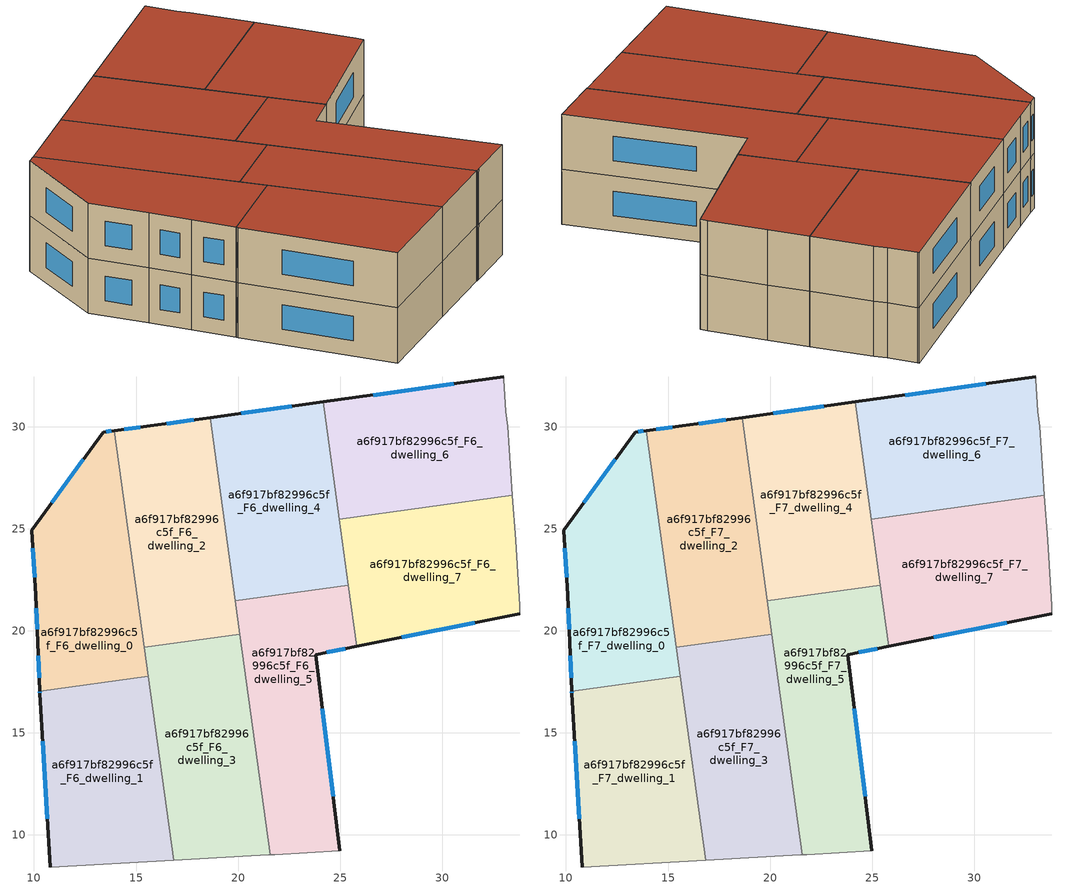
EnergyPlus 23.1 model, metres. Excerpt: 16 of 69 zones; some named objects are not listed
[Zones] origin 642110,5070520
a6f917bf82996c5f_F6_dwelling_0
 floor to a6f917bf82996c5f_F5_dwelling_0 (EU_floor_Construction): 13.94,29.81 15.61,17.78 10.28,17.04 10.19,19.43 10.09,21.74 9.89,24.94 13.39,29.74 z18
 wall outside (EU_wall_Construction): 13.94,29.81 13.39,29.74 9.89,24.94 10.09,21.74 10.19,19.43 10.28,17.04 z18:21
 wall to a6f917bf82996c5f_F6_dwelling_1 (EU_wall_Construction): 10.28,17.04 15.61,17.78 z18:21
 wall to a6f917bf82996c5f_F6_dwelling_2 (EU_wall_Construction): 15.41,19.19 13.94,29.81 z18:21
 wall to a6f917bf82996c5f_F6_dwelling_3 (EU_wall_Construction): 15.61,17.78 15.41,19.19 z18:21
 window (EU_Window_Construction): 13.79,29.79 13.55,29.76 / 10.21,18.77 10.26,17.7 / 10.12,21.1 10.16,20.07 / 9.94,24.05 10.03,22.62 / 12.42,28.41 10.86,26.27 z18.83:20.17
a6f917bf82996c5f_F6_dwelling_1
 floor to a6f917bf82996c5f_F5_dwelling_1 (EU_floor_Construction): 15.61,17.78 16.85,8.76 10.79,8.43 10.29,16.93 10.28,17.04 z18
 wall outside (EU_wall_Construction): 10.28,17.04 10.29,16.93 10.79,8.43 z18:21
 wall adiabatic (EU_wall_Construction): 10.79,8.43 16.85,8.76 z18:21
 wall to a6f917bf82996c5f_F6_dwelling_3 (EU_wall_Construction): 16.85,8.76 15.61,17.78 z18:21
 window (EU_Window_Construction): 10.42,14.58 10.65,10.78 / 10.28,17.01 10.29,16.96 z18.83:20.17
a6f917bf82996c5f_F6_dwelling_2
 floor to a6f917bf82996c5f_F5_dwelling_2 (EU_floor_Construction): 18.63,30.45 20.09,19.83 15.41,19.19 13.94,29.81 15.69,30.04 z18
 wall outside (EU_wall_Construction): 18.63,30.45 15.69,30.04 13.94,29.81 z18:21
 wall to a6f917bf82996c5f_F6_dwelling_3 (EU_wall_Construction): 15.41,19.19 20.09,19.83 z18:21
 wall to a6f917bf82996c5f_F6_dwelling_4 (EU_wall_Construction): 19.87,21.47 18.63,30.45 z18:21
 wall to a6f917bf82996c5f_F6_dwelling_5 (EU_wall_Construction): 20.09,19.84 19.87,21.47 z18:21
 window (EU_Window_Construction): 17.82,30.33 16.51,30.15 / 15.21,29.98 14.43,29.88 z18.83:20.17
a6f917bf82996c5f_F6_dwelling_3
 floor to a6f917bf82996c5f_F5_dwelling_3 (EU_floor_Construction): 20.09,19.83 21.58,9.02 21.49,9.02 16.85,8.76 15.41,19.19 z18
 wall adiabatic (EU_wall_Construction): 16.85,8.76 21.49,9.02 21.58,9.02 z18:21
 wall to a6f917bf82996c5f_F6_dwelling_5 (EU_wall_Construction): 21.58,9.02 20.09,19.83 z18:21
a6f917bf82996c5f_F6_dwelling_4
 floor to a6f917bf82996c5f_F5_dwelling_4 (EU_floor_Construction): 24.17,31.21 25.41,22.24 19.87,21.47 18.63,30.45 z18
 wall outside (EU_wall_Construction): 24.17,31.21 18.63,30.45 z18:21
 wall to a6f917bf82996c5f_F6_dwelling_5 (EU_wall_Construction): 19.87,21.47 25.41,22.24 z18:21
 wall to a6f917bf82996c5f_F6_dwelling_6 (EU_wall_Construction): 24.96,25.48 24.17,31.21 z18:21
 wall to a6f917bf82996c5f_F6_dwelling_7 (EU_wall_Construction): 25.41,22.24 24.96,25.48 z18:21
 window (EU_Window_Construction): 22.63,31 20.16,30.66 z18.83:20.17
a6f917bf82996c5f_F6_dwelling_5
 floor to a6f917bf82996c5f_F5_dwelling_5 (EU_floor_Construction): 25.41,22.24 25.82,19.23 23.8,18.83 24.99,9.22 21.79,9.02 21.58,9.02 19.87,21.47 z18
 wall outside (EU_wall_Construction): 24.99,9.22 23.8,18.83 25.82,19.23 z18:21
 wall adiabatic (EU_wall_Construction): 21.58,9.02 21.79,9.02 24.99,9.22 z18:21
 wall to a6f917bf82996c5f_F6_dwelling_7 (EU_wall_Construction): 25.82,19.23 25.41,22.24 z18:21
 window (EU_Window_Construction): 24.36,18.94 25.26,19.12 / 24.66,11.88 24.13,16.17 z18.83:20.17
a6f917bf82996c5f_F6_dwelling_6
 floor to a6f917bf82996c5f_F5_dwelling_6 (EU_floor_Construction): 33.01,32.44 33.01,32.34 33.11,30.74 33.21,30.04 33.45,26.65 24.96,25.48 24.17,31.21 z18
 wall outside (EU_wall_Construction): 33.01,32.44 24.17,31.21 z18:21
 wall adiabatic (EU_wall_Construction): 33.45,26.65 33.21,30.04 33.11,30.74 33.01,32.34 33.01,32.44 z18:21
 wall to a6f917bf82996c5f_F6_dwelling_7 (EU_wall_Construction): 24.96,25.48 33.45,26.65 z18:21
 window (EU_Window_Construction): 30.56,32.1 26.61,31.55 z18.83:20.17
a6f917bf82996c5f_F6_dwelling_7
 floor to a6f917bf82996c5f_F5_dwelling_7 (EU_floor_Construction): 33.45,26.65 33.61,24.43 33.81,21.23 33.81,20.83 25.82,19.23 24.96,25.48 z18
 wall outside (EU_wall_Construction): 25.82,19.23 33.81,20.83 z18:21
 wall adiabatic (EU_wall_Construction): 33.81,20.83 33.81,21.23 33.61,24.43 33.45,26.65 z18:21
 window (EU_Window_Construction): 28.03,19.68 31.59,20.39 z18.83:20.17
a6f917bf82996c5f_F7_dwelling_0
 floor to a6f917bf82996c5f_F6_dwelling_0 (EU_floor_Construction): 13.94,29.81 15.61,17.78 10.28,17.04 10.19,19.43 10.09,21.74 9.89,24.94 13.39,29.74 z21
 wall outside (EU_wall_Construction): 13.94,29.81 13.39,29.74 9.89,24.94 10.09,21.74 10.19,19.43 10.28,17.04 z21:24
 wall to a6f917bf82996c5f_F7_dwelling_1 (EU_wall_Construction): 10.28,17.04 15.61,17.78 z21:24
 wall to a6f917bf82996c5f_F7_dwelling_2 (EU_wall_Construction): 15.41,19.19 13.94,29.81 z21:24
 wall to a6f917bf82996c5f_F7_dwelling_3 (EU_wall_Construction): 15.61,17.78 15.41,19.19 z21:24
 window (EU_Window_Construction): 13.79,29.79 13.55,29.76 / 10.21,18.77 10.26,17.7 / 10.12,21.1 10.16,20.07 / 9.94,24.05 10.03,22.62 / 12.42,28.41 10.86,26.27 z21.83:23.17
 roof outside (EU_roof_Construction): 15.61,17.78 13.94,29.81 13.39,29.74 9.89,24.94 10.09,21.74 10.19,19.43 10.28,17.04 z24
a6f917bf82996c5f_F7_dwelling_1
 floor to a6f917bf82996c5f_F6_dwelling_1 (EU_floor_Construction): 15.61,17.78 16.85,8.76 10.79,8.43 10.29,16.93 10.28,17.04 z21
 wall outside (EU_wall_Construction): 10.28,17.04 10.29,16.93 10.79,8.43 z21:24
 wall adiabatic (EU_wall_Construction): 10.79,8.43 16.85,8.76 z21:24
 wall to a6f917bf82996c5f_F7_dwelling_3 (EU_wall_Construction): 16.85,8.76 15.61,17.78 z21:24
 window (EU_Window_Construction): 10.42,14.58 10.65,10.78 / 10.28,17.01 10.29,16.96 z21.83:23.17
 roof outside (EU_roof_Construction): 16.85,8.76 15.61,17.78 10.28,17.04 10.29,16.93 10.79,8.43 z24
a6f917bf82996c5f_F7_dwelling_2
 floor to a6f917bf82996c5f_F6_dwelling_2 (EU_floor_Construction): 18.63,30.45 20.09,19.83 15.41,19.19 13.94,29.81 15.69,30.04 z21
 wall outside (EU_wall_Construction): 18.63,30.45 15.69,30.04 13.94,29.81 z21:24
 wall to a6f917bf82996c5f_F7_dwelling_3 (EU_wall_Construction): 15.41,19.19 20.09,19.83 z21:24
 wall to a6f917bf82996c5f_F7_dwelling_4 (EU_wall_Construction): 19.87,21.47 18.63,30.45 z21:24
 wall to a6f917bf82996c5f_F7_dwelling_5 (EU_wall_Construction): 20.09,19.84 19.87,21.47 z21:24
 window (EU_Window_Construction): 17.82,30.33 16.51,30.15 / 15.21,29.98 14.43,29.88 z21.83:23.17
 roof outside (EU_roof_Construction): 20.09,19.83 18.63,30.45 15.69,30.04 13.94,29.81 15.41,19.19 z24
a6f917bf82996c5f_F7_dwelling_3
 floor to a6f917bf82996c5f_F6_dwelling_3 (EU_floor_Construction): 20.09,19.83 21.58,9.02 21.49,9.02 16.85,8.76 15.41,19.19 z21
 wall adiabatic (EU_wall_Construction): 16.85,8.76 21.49,9.02 21.58,9.02 z21:24
 wall to a6f917bf82996c5f_F7_dwelling_5 (EU_wall_Construction): 21.58,9.02 20.09,19.83 z21:24
 roof outside (EU_roof_Construction): 21.58,9.02 20.09,19.83 15.41,19.19 16.85,8.76 21.49,9.02 z24
a6f917bf82996c5f_F7_dwelling_4
 floor to a6f917bf82996c5f_F6_dwelling_4 (EU_floor_Construction): 24.17,31.21 25.41,22.24 19.87,21.47 18.63,30.45 z21
 wall outside (EU_wall_Construction): 24.17,31.21 18.63,30.45 z21:24
 wall to a6f917bf82996c5f_F7_dwelling_5 (EU_wall_Construction): 19.87,21.47 25.41,22.24 z21:24
 wall to a6f917bf82996c5f_F7_dwelling_6 (EU_wall_Construction): 24.96,25.48 24.17,31.21 z21:24
 wall to a6f917bf82996c5f_F7_dwelling_7 (EU_wall_Construction): 25.41,22.24 24.96,25.48 z21:24
 window (EU_Window_Construction): 22.63,31 20.16,30.66 z21.83:23.17
 roof outside (EU_roof_Construction): 25.41,22.24 24.17,31.21 18.63,30.45 19.87,21.47 z24
a6f917bf82996c5f_F7_dwelling_5
 floor to a6f917bf82996c5f_F6_dwelling_5 (EU_floor_Construction): 25.41,22.24 25.82,19.23 23.8,18.83 24.99,9.22 21.79,9.02 21.58,9.02 19.87,21.47 z21
 wall outside (EU_wall_Construction): 24.99,9.22 23.8,18.83 25.82,19.23 z21:24
 wall adiabatic (EU_wall_Construction): 21.58,9.02 21.79,9.02 24.99,9.22 z21:24
 wall to a6f917bf82996c5f_F7_dwelling_7 (EU_wall_Construction): 25.82,19.23 25.41,22.24 z21:24
 window (EU_Window_Construction): 24.36,18.94 25.26,19.12 / 24.66,11.88 24.13,16.17 z21.83:23.17
 roof outside (EU_roof_Construction): 24.99,9.22 23.8,18.83 25.82,19.23 25.41,22.24 19.87,21.47 21.58,9.02 21.79,9.02 z24
a6f917bf82996c5f_F7_dwelling_6
 floor to a6f917bf82996c5f_F6_dwelling_6 (EU_floor_Construction): 33.01,32.44 33.01,32.34 33.11,30.74 33.21,30.04 33.45,26.65 24.96,25.48 24.17,31.21 z21
 wall outside (EU_wall_Construction): 33.01,32.44 24.17,31.21 z21:24
 wall adiabatic (EU_wall_Construction): 33.45,26.65 33.21,30.04 33.11,30.74 33.01,32.34 33.01,32.44 z21:24
 wall to a6f917bf82996c5f_F7_dwelling_7 (EU_wall_Construction): 24.96,25.48 33.45,26.65 z21:24
 window (EU_Window_Construction): 30.56,32.1 26.61,31.55 z21.83:23.17
 roof outside (EU_roof_Construction): 33.45,26.65 33.21,30.04 33.11,30.74 33.01,32.34 33.01,32.44 24.17,31.21 24.96,25.48 z24
a6f917bf82996c5f_F7_dwelling_7
 floor to a6f917bf82996c5f_F6_dwelling_7 (EU_floor_Construction): 33.45,26.65 33.61,24.43 33.81,21.23 33.81,20.83 25.82,19.23 24.96,25.48 z21
 wall outside (EU_wall_Construction): 25.82,19.23 33.81,20.83 z21:24
 wall adiabatic (EU_wall_Construction): 33.81,20.83 33.81,21.23 33.61,24.43 33.45,26.65 z21:24
 window (EU_Window_Construction): 28.03,19.68 31.59,20.39 z21.83:23.17
 roof outside (EU_roof_Construction): 33.81,20.83 33.81,21.23 33.61,24.43 33.45,26.65 24.96,25.48 25.82,19.23 z24
[Building]
EU S2 Campaign: North Axis=0; Terrain=City; Solar Distribution=FullExterior
[Site:Location]
Lyon-Bron: Latitude=45.75; Longitude=5; Time Zone=1; Elevation=198
[SizingPeriod:WeatherFileDays]
AnnualSizingPeriod: Begin Month=1; Begin Day of Month=1; End Month=12; End Day of Month=31; Day of Week for Start Day=Monday; Use Weather File Daylight Saving Period=No; Use Weather File Rain and Snow Indicators=No
[MATERIAL]
EU_InternalMass_Material: Roughness=MediumRough; Thickness=0.1; Conductivity=1; Density=1800; Specific Heat=900; Thermal Absorptance=0.9; Solar Absorptance=0.7; Visible Absorptance=0.7
[MATERIAL:NOMASS] Roughness=MediumRough; Thermal Absorptance=0.9; Solar Absorptance=0.7; Visible Absorptance=0.7
Name | Thermal Resistance
EU_wall_NoMass | 1.97775
EU_roof_NoMass | 1.81626
EU_floor_NoMass | 1.84812
[WINDOWMATERIAL:SIMPLEGLAZINGSYSTEM]
EU_Window_SimpleGlazing: UFactor=3.27502; Solar Heat Gain Coefficient=0.76; Visible Transmittance=0.76
[CONSTRUCTION]
EU_wall_Construction: EU_wall_NoMass
EU_roof_Construction: EU_roof_NoMass
EU_floor_Construction: EU_floor_NoMass
EU_InternalMass_Construction: EU_InternalMass_Material
EU_Window_Construction: EU_Window_SimpleGlazing
[ZONE] Type=1; Multiplier=1; Ceiling Height=autocalculate; Floor Area=autocalculate; Part of Total Floor Area=Yes
Name | Volume
a6f917bf82996c5f_F6_dwelling_0; a6f917bf82996c5f_F7_dwelling_0 | 151.969
a6f917bf82996c5f_F6_dwelling_1; a6f917bf82996c5f_F7_dwelling_1 | 151.966
a6f917bf82996c5f_F6_dwelling_2; a6f917bf82996c5f_F7_dwelling_2 | 151.931
a6f917bf82996c5f_F6_dwelling_3; a6f917bf82996c5f_F7_dwelling_3 | 151.941
a6f917bf82996c5f_F6_dwelling_4; a6f917bf82996c5f_F7_dwelling_4 | 151.95
a6f917bf82996c5f_F6_dwelling_5; a6f917bf82996c5f_F7_dwelling_5 | 151.958
a6f917bf82996c5f_F6_dwelling_6; a6f917bf82996c5f_F7_dwelling_6 | 151.97
a6f917bf82996c5f_F6_dwelling_7; a6f917bf82996c5f_F7_dwelling_7 | 151.961
[INTERNALMASS] Construction=EU_InternalMass_Construction
Name | Zone or ZoneList | Surface Area
a6f917bf82996c5f_F6_dwelling_0_EU_InternalMass | a6f917bf82996c5f_F6_dwelling_0 | 50.6552
a6f917bf82996c5f_F6_dwelling_1_EU_InternalMass | a6f917bf82996c5f_F6_dwelling_1 | 50.6547
a6f917bf82996c5f_F6_dwelling_2_EU_InternalMass | a6f917bf82996c5f_F6_dwelling_2 | 50.6448
a6f917bf82996c5f_F6_dwelling_3_EU_InternalMass | a6f917bf82996c5f_F6_dwelling_3 | 50.6486
a6f917bf82996c5f_F6_dwelling_4_EU_InternalMass | a6f917bf82996c5f_F6_dwelling_4 | 50.6503
a6f917bf82996c5f_F6_dwelling_5_EU_InternalMass | a6f917bf82996c5f_F6_dwelling_5 | 50.6526
a6f917bf82996c5f_F6_dwelling_6_EU_InternalMass | a6f917bf82996c5f_F6_dwelling_6 | 50.6549
a6f917bf82996c5f_F6_dwelling_7_EU_InternalMass | a6f917bf82996c5f_F6_dwelling_7 | 50.6523
a6f917bf82996c5f_F7_dwelling_0_EU_InternalMass | a6f917bf82996c5f_F7_dwelling_0 | 50.6552
a6f917bf82996c5f_F7_dwelling_1_EU_InternalMass | a6f917bf82996c5f_F7_dwelling_1 | 50.6547
a6f917bf82996c5f_F7_dwelling_2_EU_InternalMass | a6f917bf82996c5f_F7_dwelling_2 | 50.6448
a6f917bf82996c5f_F7_dwelling_3_EU_InternalMass | a6f917bf82996c5f_F7_dwelling_3 | 50.6486
a6f917bf82996c5f_F7_dwelling_4_EU_InternalMass | a6f917bf82996c5f_F7_dwelling_4 | 50.6503
a6f917bf82996c5f_F7_dwelling_5_EU_InternalMass | a6f917bf82996c5f_F7_dwelling_5 | 50.6526
a6f917bf82996c5f_F7_dwelling_6_EU_InternalMass | a6f917bf82996c5f_F7_dwelling_6 | 50.6549
a6f917bf82996c5f_F7_dwelling_7_EU_InternalMass | a6f917bf82996c5f_F7_dwelling_7 | 50.6523
[OTHEREQUIPMENT] Fuel Type=Electricity; Design Level Calculation Method=Watts/Area; Power per Zone Floor Area=1; Fraction Latent=0; Fraction Radiant=0; Fraction Lost=0; Carbon Dioxide Generation Rate=0; EndUse Subcategory=EU_Step8_InternalGains
Name | Zone or ZoneList or Space or SpaceList | Schedule
EU_Step8_InternalGain_a6f917bf82996c5f_F6_dwelling_0_f000 | a6f917bf82996c5f_F6_dwelling_0 | EU_Step8_GainSchedule_a6f917bf82996c5f_F6_dwelling_0_f000
EU_Step8_InternalGain_a6f917bf82996c5f_F6_dwelling_1_f000 | a6f917bf82996c5f_F6_dwelling_1 | EU_Step8_GainSchedule_a6f917bf82996c5f_F6_dwelling_1_f000
EU_Step8_InternalGain_a6f917bf82996c5f_F6_dwelling_2_f000 | a6f917bf82996c5f_F6_dwelling_2 | EU_Step8_GainSchedule_a6f917bf82996c5f_F6_dwelling_2_f000
EU_Step8_InternalGain_a6f917bf82996c5f_F6_dwelling_3_f000 | a6f917bf82996c5f_F6_dwelling_3 | EU_Step8_GainSchedule_a6f917bf82996c5f_F6_dwelling_3_f000
EU_Step8_InternalGain_a6f917bf82996c5f_F6_dwelling_4_f000 | a6f917bf82996c5f_F6_dwelling_4 | EU_Step8_GainSchedule_a6f917bf82996c5f_F6_dwelling_4_f000
EU_Step8_InternalGain_a6f917bf82996c5f_F6_dwelling_5_f000 | a6f917bf82996c5f_F6_dwelling_5 | EU_Step8_GainSchedule_a6f917bf82996c5f_F6_dwelling_5_f000
EU_Step8_InternalGain_a6f917bf82996c5f_F6_dwelling_6_f000 | a6f917bf82996c5f_F6_dwelling_6 | EU_Step8_GainSchedule_a6f917bf82996c5f_F6_dwelling_6_f000
EU_Step8_InternalGain_a6f917bf82996c5f_F6_dwelling_7_f000 | a6f917bf82996c5f_F6_dwelling_7 | EU_Step8_GainSchedule_a6f917bf82996c5f_F6_dwelling_7_f000
EU_Step8_InternalGain_a6f917bf82996c5f_F7_dwelling_0_f000 | a6f917bf82996c5f_F7_dwelling_0 | EU_Step8_GainSchedule_a6f917bf82996c5f_F7_dwelling_0_f000
EU_Step8_InternalGain_a6f917bf82996c5f_F7_dwelling_1_f000 | a6f917bf82996c5f_F7_dwelling_1 | EU_Step8_GainSchedule_a6f917bf82996c5f_F7_dwelling_1_f000
EU_Step8_InternalGain_a6f917bf82996c5f_F7_dwelling_2_f000 | a6f917bf82996c5f_F7_dwelling_2 | EU_Step8_GainSchedule_a6f917bf82996c5f_F7_dwelling_2_f000
EU_Step8_InternalGain_a6f917bf82996c5f_F7_dwelling_3_f000 | a6f917bf82996c5f_F7_dwelling_3 | EU_Step8_GainSchedule_a6f917bf82996c5f_F7_dwelling_3_f000
EU_Step8_InternalGain_a6f917bf82996c5f_F7_dwelling_4_f000 | a6f917bf82996c5f_F7_dwelling_4 | EU_Step8_GainSchedule_a6f917bf82996c5f_F7_dwelling_4_f000
EU_Step8_InternalGain_a6f917bf82996c5f_F7_dwelling_5_f000 | a6f917bf82996c5f_F7_dwelling_5 | EU_Step8_GainSchedule_a6f917bf82996c5f_F7_dwelling_5_f000
EU_Step8_InternalGain_a6f917bf82996c5f_F7_dwelling_6_f000 | a6f917bf82996c5f_F7_dwelling_6 | EU_Step8_GainSchedule_a6f917bf82996c5f_F7_dwelling_6_f000
EU_Step8_InternalGain_a6f917bf82996c5f_F7_dwelling_7_f000 | a6f917bf82996c5f_F7_dwelling_7 | EU_Step8_GainSchedule_a6f917bf82996c5f_F7_dwelling_7_f000
[ZONEVENTILATION:DESIGNFLOWRATE] Schedule=EU_AlwaysOn; Design Flow Rate Calculation Method=AirChanges/Hour; Air Changes per Hour=0.759424; Ventilation Type=Natural; Fan Pressure Rise=0; Fan Total Efficiency=1; Constant Term Coefficient=1; Temperature Term Coefficient=0; Velocity Term Coefficient=0; Velocity Squared Term Coefficient=0; Minimum Indoor Temperature=-100; Maximum Indoor Temperature=100; Delta Temperature=-100; Minimum Outdoor Temperature=-100; Maximum Outdoor Temperature=100; Maximum Wind Speed=40
Name | Zone or ZoneList or Space or SpaceList
EU_ConstantAir_a6f917bf82996c5f_F6_dwelling_0 | a6f917bf82996c5f_F6_dwelling_0
EU_ConstantAir_a6f917bf82996c5f_F6_dwelling_1 | a6f917bf82996c5f_F6_dwelling_1
EU_ConstantAir_a6f917bf82996c5f_F6_dwelling_2 | a6f917bf82996c5f_F6_dwelling_2
EU_ConstantAir_a6f917bf82996c5f_F6_dwelling_3 | a6f917bf82996c5f_F6_dwelling_3
EU_ConstantAir_a6f917bf82996c5f_F6_dwelling_4 | a6f917bf82996c5f_F6_dwelling_4
EU_ConstantAir_a6f917bf82996c5f_F6_dwelling_5 | a6f917bf82996c5f_F6_dwelling_5
EU_ConstantAir_a6f917bf82996c5f_F6_dwelling_6 | a6f917bf82996c5f_F6_dwelling_6
EU_ConstantAir_a6f917bf82996c5f_F6_dwelling_7 | a6f917bf82996c5f_F6_dwelling_7
EU_ConstantAir_a6f917bf82996c5f_F7_dwelling_0 | a6f917bf82996c5f_F7_dwelling_0
EU_ConstantAir_a6f917bf82996c5f_F7_dwelling_1 | a6f917bf82996c5f_F7_dwelling_1
EU_ConstantAir_a6f917bf82996c5f_F7_dwelling_2 | a6f917bf82996c5f_F7_dwelling_2
EU_ConstantAir_a6f917bf82996c5f_F7_dwelling_3 | a6f917bf82996c5f_F7_dwelling_3
EU_ConstantAir_a6f917bf82996c5f_F7_dwelling_4 | a6f917bf82996c5f_F7_dwelling_4
EU_ConstantAir_a6f917bf82996c5f_F7_dwelling_5 | a6f917bf82996c5f_F7_dwelling_5
EU_ConstantAir_a6f917bf82996c5f_F7_dwelling_6 | a6f917bf82996c5f_F7_dwelling_6
EU_ConstantAir_a6f917bf82996c5f_F7_dwelling_7 | a6f917bf82996c5f_F7_dwelling_7
[HVACTEMPLATE:ZONE:IDEALLOADSAIRSYSTEM] System Availability Schedule=EU_AlwaysOn; Maximum Heating Supply Air Temperature=50; Minimum Cooling Supply Air Temperature=13; Maximum Heating Supply Air Humidity Ratio=0.0156; Minimum Cooling Supply Air Humidity Ratio=0.0077; Heating Limit=NoLimit; Cooling Limit=NoLimit; Heating Availability Schedule=EU_AlwaysOn; Cooling Availability Schedule=EU_CoolingOff; Dehumidification Control Type=ConstantSensibleHeatRatio; Cooling Sensible Heat Ratio=0.7; Dehumidification Setpoint=60; Humidification Control Type=None; Humidification Setpoint=30; Outdoor Air Method=None; Outdoor Air Flow Rate per Person=0.00944; Outdoor Air Flow Rate per Zone Floor Area=0; Outdoor Air Flow Rate per Zone=0; Demand Controlled Ventilation Type=None; Outdoor Air Economizer Type=NoEconomizer; Heat Recovery Type=None; Sensible Heat Recovery Effectiveness=0.7; Latent Heat Recovery Effectiveness=0.65
Name | Template Thermostat
a6f917bf82996c5f_F6_dwelling_0 | EU_HeatOnly_a6f917bf82996c5f_F6_dwelling_0
a6f917bf82996c5f_F6_dwelling_1 | EU_HeatOnly_a6f917bf82996c5f_F6_dwelling_1
a6f917bf82996c5f_F6_dwelling_2 | EU_HeatOnly_a6f917bf82996c5f_F6_dwelling_2
a6f917bf82996c5f_F6_dwelling_3 | EU_HeatOnly_a6f917bf82996c5f_F6_dwelling_3
a6f917bf82996c5f_F6_dwelling_4 | EU_HeatOnly_a6f917bf82996c5f_F6_dwelling_4
a6f917bf82996c5f_F6_dwelling_5 | EU_HeatOnly_a6f917bf82996c5f_F6_dwelling_5
a6f917bf82996c5f_F6_dwelling_6 | EU_HeatOnly_a6f917bf82996c5f_F6_dwelling_6
a6f917bf82996c5f_F6_dwelling_7 | EU_HeatOnly_a6f917bf82996c5f_F6_dwelling_7
a6f917bf82996c5f_F7_dwelling_0 | EU_HeatOnly_a6f917bf82996c5f_F7_dwelling_0
a6f917bf82996c5f_F7_dwelling_1 | EU_HeatOnly_a6f917bf82996c5f_F7_dwelling_1
a6f917bf82996c5f_F7_dwelling_2 | EU_HeatOnly_a6f917bf82996c5f_F7_dwelling_2
a6f917bf82996c5f_F7_dwelling_3 | EU_HeatOnly_a6f917bf82996c5f_F7_dwelling_3
a6f917bf82996c5f_F7_dwelling_4 | EU_HeatOnly_a6f917bf82996c5f_F7_dwelling_4
a6f917bf82996c5f_F7_dwelling_5 | EU_HeatOnly_a6f917bf82996c5f_F7_dwelling_5
a6f917bf82996c5f_F7_dwelling_6 | EU_HeatOnly_a6f917bf82996c5f_F7_dwelling_6
a6f917bf82996c5f_F7_dwelling_7 | EU_HeatOnly_a6f917bf82996c5f_F7_dwelling_7
[SIZING:ZONE] Zone Cooling Design Supply Air Temperature Input Method=SupplyAirTemperature; Zone Cooling Design Supply Air Temperature=13; Zone Heating Design Supply Air Temperature Input Method=SupplyAirTemperature; Zone Heating Design Supply Air Temperature=50; Zone Cooling Design Supply Air Humidity Ratio=0.008; Zone Heating Design Supply Air Humidity Ratio=0.008; Cooling Design Air Flow Method=DesignDay; Cooling Design Air Flow Rate=0; Cooling Minimum Air Flow per Zone Floor Area=0.000762; Cooling Minimum Air Flow=0; Cooling Minimum Air Flow Fraction=0.2; Heating Design Air Flow Method=DesignDay; Heating Design Air Flow Rate=0; Heating Maximum Air Flow per Zone Floor Area=0.002032; Heating Maximum Air Flow=0.141576; Heating Maximum Air Flow Fraction=0.3; Account for Dedicated Outdoor Air System=No; Dedicated Outdoor Air System Control Strategy=NeutralSupplyAir; Dedicated Outdoor Air Low Setpoint Temperature for Design=autosize; Dedicated Outdoor Air High Setpoint Temperature for Design=autosize; Zone Load Sizing Method=Sensible Load Only No Latent Load; Zone Latent Cooling Design Supply Air Humidity Ratio Input Method=HumidityRatioDifference; Zone Cooling Design Supply Air Humidity Ratio Difference=0.005; Zone Latent Heating Design Supply Air Humidity Ratio Input Method=HumidityRatioDifference; Zone Humidification Design Supply Air Humidity Ratio Difference=0.005
a6f917bf82996c5f_F6_dwelling_0; a6f917bf82996c5f_F6_dwelling_1; a6f917bf82996c5f_F6_dwelling_2; a6f917bf82996c5f_F6_dwelling_3; a6f917bf82996c5f_F6_dwelling_4; a6f917bf82996c5f_F6_dwelling_5; a6f917bf82996c5f_F6_dwelling_6; a6f917bf82996c5f_F6_dwelling_7; a6f917bf82996c5f_F7_dwelling_0; a6f917bf82996c5f_F7_dwelling_1; a6f917bf82996c5f_F7_dwelling_2; a6f917bf82996c5f_F7_dwelling_3; a6f917bf82996c5f_F7_dwelling_4; a6f917bf82996c5f_F7_dwelling_5; a6f917bf82996c5f_F7_dwelling_6; a6f917bf82996c5f_F7_dwelling_7
[SCHEDULE:CONSTANT]
Name | Hourly Value
EU_AlwaysOn | 1
EU_CoolingOff | 0
[SCHEDULE:FILE] Column Number=1; Rows to Skip at Top=0; Number of Hours of Data=8760; Column Separator=Comma; Interpolate to Timestep=No; Minutes per Item=60; Adjust Schedule for Daylight Savings=Yes
Name | File
EU_Step8_GainSchedule_a6f917bf82996c5f_F6_dwelling_0_f000 | ../../schedules/a6f917bf82996c5f/a6f917bf82996c5f_F6_dwelling_0_f000_gain.csv
EU_Step8_GainSchedule_a6f917bf82996c5f_F6_dwelling_1_f000 | ../../schedules/a6f917bf82996c5f/a6f917bf82996c5f_F6_dwelling_1_f000_gain.csv
EU_Step8_GainSchedule_a6f917bf82996c5f_F6_dwelling_2_f000 | ../../schedules/a6f917bf82996c5f/a6f917bf82996c5f_F6_dwelling_2_f000_gain.csv
EU_Step8_GainSchedule_a6f917bf82996c5f_F6_dwelling_3_f000 | ../../schedules/a6f917bf82996c5f/a6f917bf82996c5f_F6_dwelling_3_f000_gain.csv
EU_Step8_GainSchedule_a6f917bf82996c5f_F6_dwelling_4_f000 | ../../schedules/a6f917bf82996c5f/a6f917bf82996c5f_F6_dwelling_4_f000_gain.csv
EU_Step8_GainSchedule_a6f917bf82996c5f_F6_dwelling_5_f000 | ../../schedules/a6f917bf82996c5f/a6f917bf82996c5f_F6_dwelling_5_f000_gain.csv
EU_Step8_GainSchedule_a6f917bf82996c5f_F6_dwelling_6_f000 | ../../schedules/a6f917bf82996c5f/a6f917bf82996c5f_F6_dwelling_6_f000_gain.csv
EU_Step8_GainSchedule_a6f917bf82996c5f_F6_dwelling_7_f000 | ../../schedules/a6f917bf82996c5f/a6f917bf82996c5f_F6_dwelling_7_f000_gain.csv
EU_Step8_GainSchedule_a6f917bf82996c5f_F7_dwelling_0_f000 | ../../schedules/a6f917bf82996c5f/a6f917bf82996c5f_F7_dwelling_0_f000_gain.csv
EU_Step8_GainSchedule_a6f917bf82996c5f_F7_dwelling_1_f000 | ../../schedules/a6f917bf82996c5f/a6f917bf82996c5f_F7_dwelling_1_f000_gain.csv
EU_Step8_GainSchedule_a6f917bf82996c5f_F7_dwelling_2_f000 | ../../schedules/a6f917bf82996c5f/a6f917bf82996c5f_F7_dwelling_2_f000_gain.csv
EU_Step8_GainSchedule_a6f917bf82996c5f_F7_dwelling_3_f000 | ../../schedules/a6f917bf82996c5f/a6f917bf82996c5f_F7_dwelling_3_f000_gain.csv
EU_Step8_GainSchedule_a6f917bf82996c5f_F7_dwelling_4_f000 | ../../schedules/a6f917bf82996c5f/a6f917bf82996c5f_F7_dwelling_4_f000_gain.csv
EU_Step8_GainSchedule_a6f917bf82996c5f_F7_dwelling_5_f000 | ../../schedules/a6f917bf82996c5f/a6f917bf82996c5f_F7_dwelling_5_f000_gain.csv
EU_Step8_GainSchedule_a6f917bf82996c5f_F7_dwelling_6_f000 | ../../schedules/a6f917bf82996c5f/a6f917bf82996c5f_F7_dwelling_6_f000_gain.csv
EU_Step8_GainSchedule_a6f917bf82996c5f_F7_dwelling_7_f000 | ../../schedules/a6f917bf82996c5f/a6f917bf82996c5f_F7_dwelling_7_f000_gain.csv
